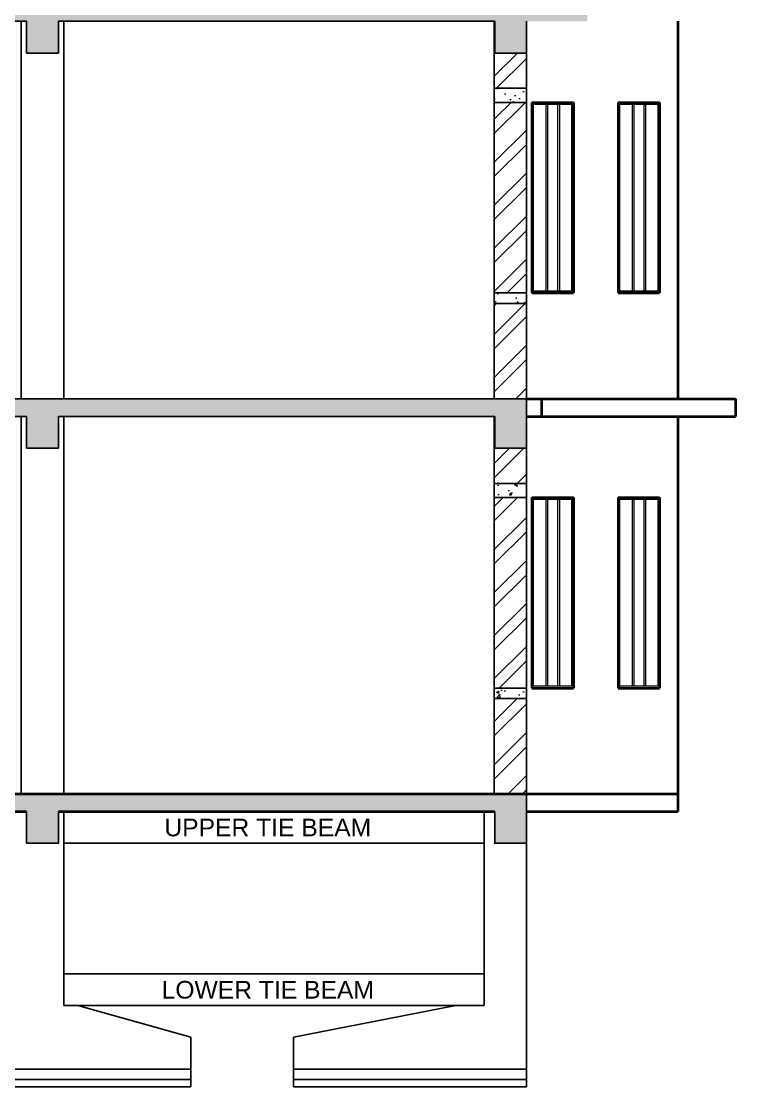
# Model space of a CAD drawing. Header units: inches. Extents: x -14619 to 1971361, y -855114 to -978.
# Drawn here: x -7122.9 to -6920.6, y -8592.8 to -8290.8 of the extents above; entities that cross this region are included whole.
import ezdxf

# ---------------------------------------------------------------- set-up
doc = ezdxf.new("R2010")
doc.units = ezdxf.units.IN
doc.header["$LTSCALE"] = 0.5
doc.header["$MEASUREMENT"] = 0
for name, color, linetype, lineweight in [('Dimention', 5, 'Continuous', 20), ('HACTH', 8, 'Continuous', 5), ('TEXT', 220, 'Continuous', 9), ('wall', 20, 'Continuous', 40), ('win door light', 30, 'Continuous', 18)]:
    doc.layers.add(name, color=color, linetype=linetype, lineweight=lineweight)
doc.styles.add('arial', font='arial.ttf')
pattern_1 = [(50, (0, 0), (7.1726018, -0.6275213), [0.75, -8.25]), (355, (0, 0), (-1.3875133, 7.5219213), [0.6, -6.6]), (100.451444, (0.598, -0.052), (5.7850885, 6.8944), [0.637402, -7.011421]), (46.1842, (0, 2), (10.672413, -1.655193), [1.125, -12.375]), (96.63564, (0.889, 1.862), (9.346619, 9.741186), [0.956103, -10.517138]), (351.18416, (0, 2), (9.346619, 9.741186), [0.9, -9.9]), (21, (1, 1.5), (5.9690705, -4.026189), [0.75, -8.25]), (326, (1, 1.5), (2.4331533, 7.2515005), [0.6, -6.6]), (71.451445, (1.4974, 1.1645), (8.4022238, 3.2253115), [0.637402, -7.011421]), (37.5, (0, 0), (0.12159855, 3.32893854), [0, -6.52, 0, -6.7, 0, -6.625]), (7.5, (0, 0), (2.6306954, 3.9441171), [0, -3.82, 0, -6.37, 0, -2.525]), (327.5, (-2.23, 0), (5.33822436, -0.2255487), [0, -2.5, 0, -7.8, 0, -10.35]), (317.5, (-3.23, 0), (5.8318617, 1.0010498), [0, -3.25, 0, -5.18, 0, -7.35])]

msp = doc.modelspace()

# ---------------------------------------------------------------- hatches: boundary and pattern name
at = {"layer": 'Dimention', "ltscale": 40, "true_color": 0xf26722}
h = msp.add_hatch(dxfattribs=at)
h.set_pattern_fill('ANSI32', color=30, scale=23)
h.paths.add_polyline_path([(-6979.85, -8299.75), (-6988.97, -8299.75), (-6988.97, -8309.75), (-6979.85, -8309.75)])
h = msp.add_hatch(dxfattribs=at)
h.set_pattern_fill('ANSI32', color=30, scale=23)
h.paths.add_polyline_path([(-6979.85, -8313.75), (-6988.97, -8313.75), (-6988.97, -8367.75), (-6979.85, -8367.75)])
h = msp.add_hatch(dxfattribs=at)
h.set_pattern_fill('ANSI32', color=30, scale=23)
h.paths.add_polyline_path([(-6979.85, -8370.75), (-6988.97, -8370.75), (-6988.97, -8397.75), (-6979.85, -8397.75)])
h = msp.add_hatch(dxfattribs=at)
h.set_pattern_fill('ANSI32', color=30, scale=23)
h.paths.add_polyline_path([(-6979.85, -8411.75), (-6988.97, -8411.75), (-6988.97, -8421.75), (-6979.85, -8421.75)])
h = msp.add_hatch(dxfattribs=at)
h.set_pattern_fill('ANSI32', color=30, scale=23)
h.paths.add_polyline_path([(-6979.85, -8425.75), (-6988.97, -8425.75), (-6988.97, -8479.75), (-6979.85, -8479.75)])
h = msp.add_hatch(dxfattribs=at)
h.set_pattern_fill('ANSI32', color=30, scale=23)
h.paths.add_polyline_path([(-6979.85, -8482.75), (-6988.97, -8482.75), (-6988.97, -8509.75), (-6979.85, -8509.75)])
at = {"layer": 'HACTH'}
h = msp.add_hatch(dxfattribs=at)
h.set_pattern_fill('AR-CONC', color=256)
h.set_pattern_definition(pattern_1)
h.paths.add_polyline_path([(-6979.85, -8285.75), (-6962.62, -8285.75), (-6962.62, -8290.75), (-6979.85, -8290.75), (-6979.85, -8299.75), (-6988.97, -8299.75), (-6988.97, -8290.75), (-7112.43, -8290.75), (-7112.43, -8299.75), (-7121.43, -8299.75), (-7121.43, -8290.75), (-7204.43, -8290.75), (-7204.43, -8299.75), (-7213.43, -8299.75), (-7213.43, -8290.75), (-7220.51, -8290.75), (-7300.51, -8234.75), (-7341.09, -8234.75), (-7341.09, -8229.75), (-7288.93, -8229.75), (-7288.93, -8236.75), (-7278.93, -8236.75), (-7278.93, -8243.75), (-7268.93, -8243.75), (-7268.93, -8250.75), (-7258.93, -8250.75), (-7258.93, -8257.75), (-7248.93, -8257.75), (-7248.93, -8264.75), (-7238.93, -8264.75), (-7238.93, -8271.75), (-7228.93, -8271.75), (-7228.93, -8278.75), (-7218.93, -8278.75), (-7218.93, -8285.75)])
h = msp.add_hatch(dxfattribs=at)
h.set_pattern_fill('AR-CONC', color=256)
h.set_pattern_definition(pattern_1)
h.paths.add_polyline_path([(-6979.85, -8309.75), (-6988.97, -8309.75), (-6988.97, -8313.75), (-6979.85, -8313.75)])
h = msp.add_hatch(dxfattribs=at)
h.set_pattern_fill('AR-CONC', color=256)
h.set_pattern_definition(pattern_1)
h.paths.add_polyline_path([(-7288.93, -8341.75), (-7341.09, -8341.75), (-7341.09, -8346.75), (-7300.51, -8346.75), (-7220.51, -8402.75), (-7213.43, -8402.75), (-7213.43, -8411.75), (-7204.43, -8411.75), (-7204.43, -8402.75), (-7121.43, -8402.75), (-7121.43, -8411.75), (-7112.43, -8411.75), (-7112.43, -8402.75), (-6988.85, -8402.75), (-6988.85, -8411.75), (-6979.85, -8411.75), (-6979.85, -8402.75), (-6979.85, -8397.75), (-7158.93, -8397.75), (-7158.93, -8397.75), (-7161.96, -8397.75), (-7203.93, -8397.75), (-7218.93, -8397.75), (-7218.93, -8390.75), (-7228.93, -8390.75), (-7228.93, -8383.75), (-7238.93, -8383.75), (-7238.93, -8376.75), (-7248.93, -8376.75), (-7248.93, -8369.75), (-7258.93, -8369.75), (-7258.93, -8362.75), (-7268.93, -8362.75), (-7268.93, -8355.75), (-7278.93, -8355.75), (-7278.93, -8348.75), (-7288.93, -8348.75)])
h = msp.add_hatch(dxfattribs=at)
h.set_pattern_fill('AR-CONC', color=256)
h.set_pattern_definition(pattern_1)
h.paths.add_polyline_path([(-6979.85, -8367.75), (-6988.97, -8367.75), (-6988.97, -8370.75), (-6979.85, -8370.75)])
h = msp.add_hatch(dxfattribs=at)
h.set_pattern_fill('AR-CONC', color=256)
h.set_pattern_definition(pattern_1)
h.paths.add_polyline_path([(-6979.85, -8421.75), (-6988.97, -8421.75), (-6988.97, -8425.75), (-6979.85, -8425.75)])
h = msp.add_hatch(dxfattribs=at)
h.set_pattern_fill('AR-CONC', color=256)
h.set_pattern_definition(pattern_1)
h.paths.add_polyline_path([(-7288.93, -8453.75), (-7341.09, -8453.75), (-7341.09, -8458.75), (-7300.51, -8458.75), (-7227.65, -8509.75), (-7341.09, -8509.75), (-7341.09, -8523.75), (-7332.09, -8523.75), (-7332.08, -8514.75), (-7213.43, -8514.75), (-7213.43, -8523.75), (-7204.43, -8523.75), (-7204.43, -8514.75), (-7121.43, -8514.75), (-7121.43, -8523.75), (-7112.43, -8523.75), (-7112.43, -8514.75), (-6988.85, -8514.75), (-6988.85, -8523.75), (-6979.85, -8523.75), (-6979.85, -8509.75), (-7218.93, -8509.75), (-7218.93, -8502.75), (-7228.93, -8502.75), (-7228.93, -8495.75), (-7238.93, -8495.75), (-7238.93, -8488.75), (-7248.93, -8488.75), (-7248.93, -8481.75), (-7258.93, -8481.75), (-7258.93, -8474.75), (-7268.93, -8474.75), (-7268.93, -8467.75), (-7278.93, -8467.75), (-7278.93, -8460.75), (-7288.93, -8460.75)])
h = msp.add_hatch(dxfattribs=at)
h.set_pattern_fill('AR-CONC', color=256)
h.set_pattern_definition(pattern_1)
h.paths.add_polyline_path([(-6979.85, -8479.75), (-6988.97, -8479.75), (-6988.97, -8482.75), (-6979.85, -8482.75)])

# ---------------------------------------------------------------- linework, layer by layer
for p, q in [((-7204.43, -8290.75), (-7121.43, -8290.75)), ((-7122.93, -8397.75), (-7122.93, -8290.75)), ((-7112.43, -8290.75), (-6988.85, -8290.75)), ((-7110.93, -8397.75), (-7110.93, -8290.75)), ((-6988.97, -8397.75), (-6988.97, -8290.75)), ((-6979.85, -8290.75), (-6979.85, -8509.75)), ((-7204.43, -8402.75), (-7121.43, -8402.75)), ((-7122.93, -8402.75), (-7122.93, -8509.75)), ((-7112.43, -8402.75), (-6988.85, -8402.75)), ((-7110.93, -8509.75), (-7110.93, -8402.75)), ((-6988.97, -8509.75), (-6988.97, -8402.75)), ((-7110.93, -8514.75), (-7110.93, -8569.75)), ((-6991.85, -8514.75), (-6991.85, -8569.75)), ((-7110.93, -8523.75), (-6991.85, -8523.75)), ((-6979.85, -8523.75), (-6979.85, -8592.75)), ((-7110.93, -8560.75), (-6991.85, -8560.75)), ((-7110.93, -8569.75), (-7106.93, -8569.75)), ((-7110.93, -8569.75), (-6991.85, -8569.75)), ((-7074.93, -8578.75), (-7106.93, -8569.75)), ((-7045.85, -8578.75), (-6999.85, -8569.75)), ((-6991.85, -8569.75), (-6999.85, -8569.75)), ((-7074.93, -8578.75), (-7074.93, -8587.75)), ((-7045.85, -8578.75), (-7045.85, -8592.75)), ((-7158.93, -8587.75), (-7074.93, -8587.75)), ((-7074.93, -8587.75), (-7074.93, -8592.75)), ((-6979.85, -8587.75), (-7045.85, -8587.75)), ((-7158.93, -8590.75), (-7074.93, -8590.75)), ((-6979.85, -8590.75), (-7045.85, -8590.75)), ((-7074.93, -8592.75), (-7158.93, -8592.75)), ((-6979.85, -8592.75), (-7045.85, -8592.75))]:
    msp.add_line(p, q)
for points in [[(-7112.43, -8290.75), (-7112.43, -8299.75), (-7121.43, -8299.75), (-7121.43, -8290.75)], [(-6979.85, -8290.75), (-6979.85, -8299.75), (-6988.85, -8299.75), (-6988.85, -8290.75)], [(-7218.93, -8397.75), (-6979.85, -8397.75)], [(-7112.43, -8402.75), (-7112.43, -8411.75), (-7121.43, -8411.75), (-7121.43, -8402.75)], [(-6979.85, -8402.75), (-6979.85, -8411.75), (-6988.85, -8411.75), (-6988.85, -8402.75)], [(-6979.85, -8509.75), (-6979.85, -8523.75), (-6988.85, -8523.75), (-6988.85, -8514.75)], [(-7112.43, -8514.75), (-7112.43, -8523.75), (-7121.43, -8523.75), (-7121.43, -8514.75)]]:
    msp.add_lwpolyline(points)
for points in [[(-6988.97, -8309.75), (-6979.85, -8309.75), (-6979.85, -8313.75), (-6988.97, -8313.75)], [(-6988.97, -8367.75), (-6979.85, -8367.75), (-6979.85, -8370.75), (-6988.97, -8370.75)], [(-6988.97, -8421.75), (-6979.85, -8421.75), (-6979.85, -8425.75), (-6988.97, -8425.75)], [(-6988.97, -8479.75), (-6979.85, -8479.75), (-6979.85, -8482.75), (-6988.97, -8482.75)]]:
    msp.add_lwpolyline(points, close=True)
at = {"layer": 'wall'}
for p, q in [((-6936.99, -8290.75), (-6936.99, -8397.75)), ((-6978.32, -8313.75), (-6978.32, -8367.75)), ((-6978.32, -8313.75), (-6978.32, -8367.75)), ((-6978.32, -8313.75), (-6966.56, -8313.75)), ((-6966.56, -8313.75), (-6966.56, -8367.75)), ((-6966.56, -8313.75), (-6966.56, -8367.75)), ((-6953.91, -8313.75), (-6953.91, -8367.75)), ((-6953.91, -8313.75), (-6953.91, -8367.75)), ((-6953.91, -8313.75), (-6942.14, -8313.75)), ((-6942.14, -8313.75), (-6942.14, -8367.75)), ((-6942.14, -8313.75), (-6942.14, -8367.75)), ((-6978.32, -8367.75), (-6966.56, -8367.75)), ((-6953.91, -8367.75), (-6942.14, -8367.75)), ((-6979.85, -8397.75), (-6920.59, -8397.75)), ((-6975.57, -8397.75), (-6975.57, -8402.75)), ((-6920.59, -8397.75), (-6920.59, -8402.75)), ((-6979.85, -8402.75), (-6920.59, -8402.75)), ((-6936.99, -8402.75), (-6936.99, -8514.75)), ((-6978.32, -8425.75), (-6978.32, -8479.75)), ((-6978.32, -8425.75), (-6978.32, -8479.75)), ((-6978.32, -8425.75), (-6966.56, -8425.75)), ((-6966.56, -8425.75), (-6966.56, -8479.75)), ((-6966.56, -8425.75), (-6966.56, -8479.75)), ((-6953.91, -8425.75), (-6953.91, -8479.75)), ((-6953.91, -8425.75), (-6953.91, -8479.75)), ((-6953.91, -8425.75), (-6942.14, -8425.75)), ((-6942.14, -8425.75), (-6942.14, -8479.75)), ((-6942.14, -8425.75), (-6942.14, -8479.75)), ((-6978.32, -8479.75), (-6966.56, -8479.75)), ((-6953.91, -8479.75), (-6942.14, -8479.75)), ((-7218.93, -8509.75), (-6936.99, -8509.75)), ((-7204.43, -8514.75), (-7121.43, -8514.75)), ((-7112.43, -8514.75), (-6988.85, -8514.75)), ((-6979.85, -8514.75), (-6936.99, -8514.75))]:
    msp.add_line(p, q, dxfattribs=at)
at = {"layer": 'win door light'}
for p, q in [((-6974.37, -8314.25), (-6974.37, -8367.26)), ((-6973.87, -8314.25), (-6973.87, -8367.26)), ((-6971.01, -8314.25), (-6971.01, -8367.26)), ((-6970.51, -8314.25), (-6970.51, -8367.26)), ((-6949.95, -8314.25), (-6949.95, -8367.26)), ((-6949.46, -8314.25), (-6949.46, -8367.26)), ((-6946.59, -8314.25), (-6946.59, -8367.26)), ((-6946.09, -8314.25), (-6946.09, -8367.26)), ((-6974.37, -8426.25), (-6974.37, -8479.26)), ((-6973.87, -8426.25), (-6973.87, -8479.26)), ((-6971.01, -8426.25), (-6971.01, -8479.26)), ((-6970.51, -8426.25), (-6970.51, -8479.26)), ((-6949.95, -8426.25), (-6949.95, -8479.26)), ((-6949.46, -8426.25), (-6949.46, -8479.26)), ((-6946.59, -8426.25), (-6946.59, -8479.26)), ((-6946.09, -8426.25), (-6946.09, -8479.26))]:
    msp.add_line(p, q, dxfattribs=at)
for points in [[(-6978.32, -8313.75), (-6966.56, -8313.75), (-6966.56, -8367.75), (-6978.32, -8367.75)], [(-6953.91, -8313.75), (-6942.14, -8313.75), (-6942.14, -8367.75), (-6953.91, -8367.75)], [(-6977.83, -8314.25), (-6967.05, -8314.25), (-6967.05, -8367.26), (-6977.83, -8367.26)], [(-6953.41, -8314.25), (-6942.63, -8314.25), (-6942.63, -8367.26), (-6953.41, -8367.26)], [(-6978.32, -8425.75), (-6966.56, -8425.75), (-6966.56, -8479.75), (-6978.32, -8479.75)], [(-6953.91, -8425.75), (-6942.14, -8425.75), (-6942.14, -8479.75), (-6953.91, -8479.75)], [(-6977.83, -8426.25), (-6967.05, -8426.25), (-6967.05, -8479.26), (-6977.83, -8479.26)], [(-6953.41, -8426.25), (-6942.63, -8426.25), (-6942.63, -8479.26), (-6953.41, -8479.26)]]:
    msp.add_lwpolyline(points, close=True, dxfattribs=at)

# ---------------------------------------------------------------- texts
at = {"layer": 'TEXT', "char_height": 5, "width": 88.2764, "attachment_point": 5, "style": 'arial'}
for s, insert in [('UPPER TIE BEAM', (-7053.12, -8519.31)), ('LOWER TIE BEAM', (-7053.12, -8565.31))]:
    msp.add_mtext(s, dxfattribs=dict(at, insert=insert))

doc.saveas('drawing.dxf')
